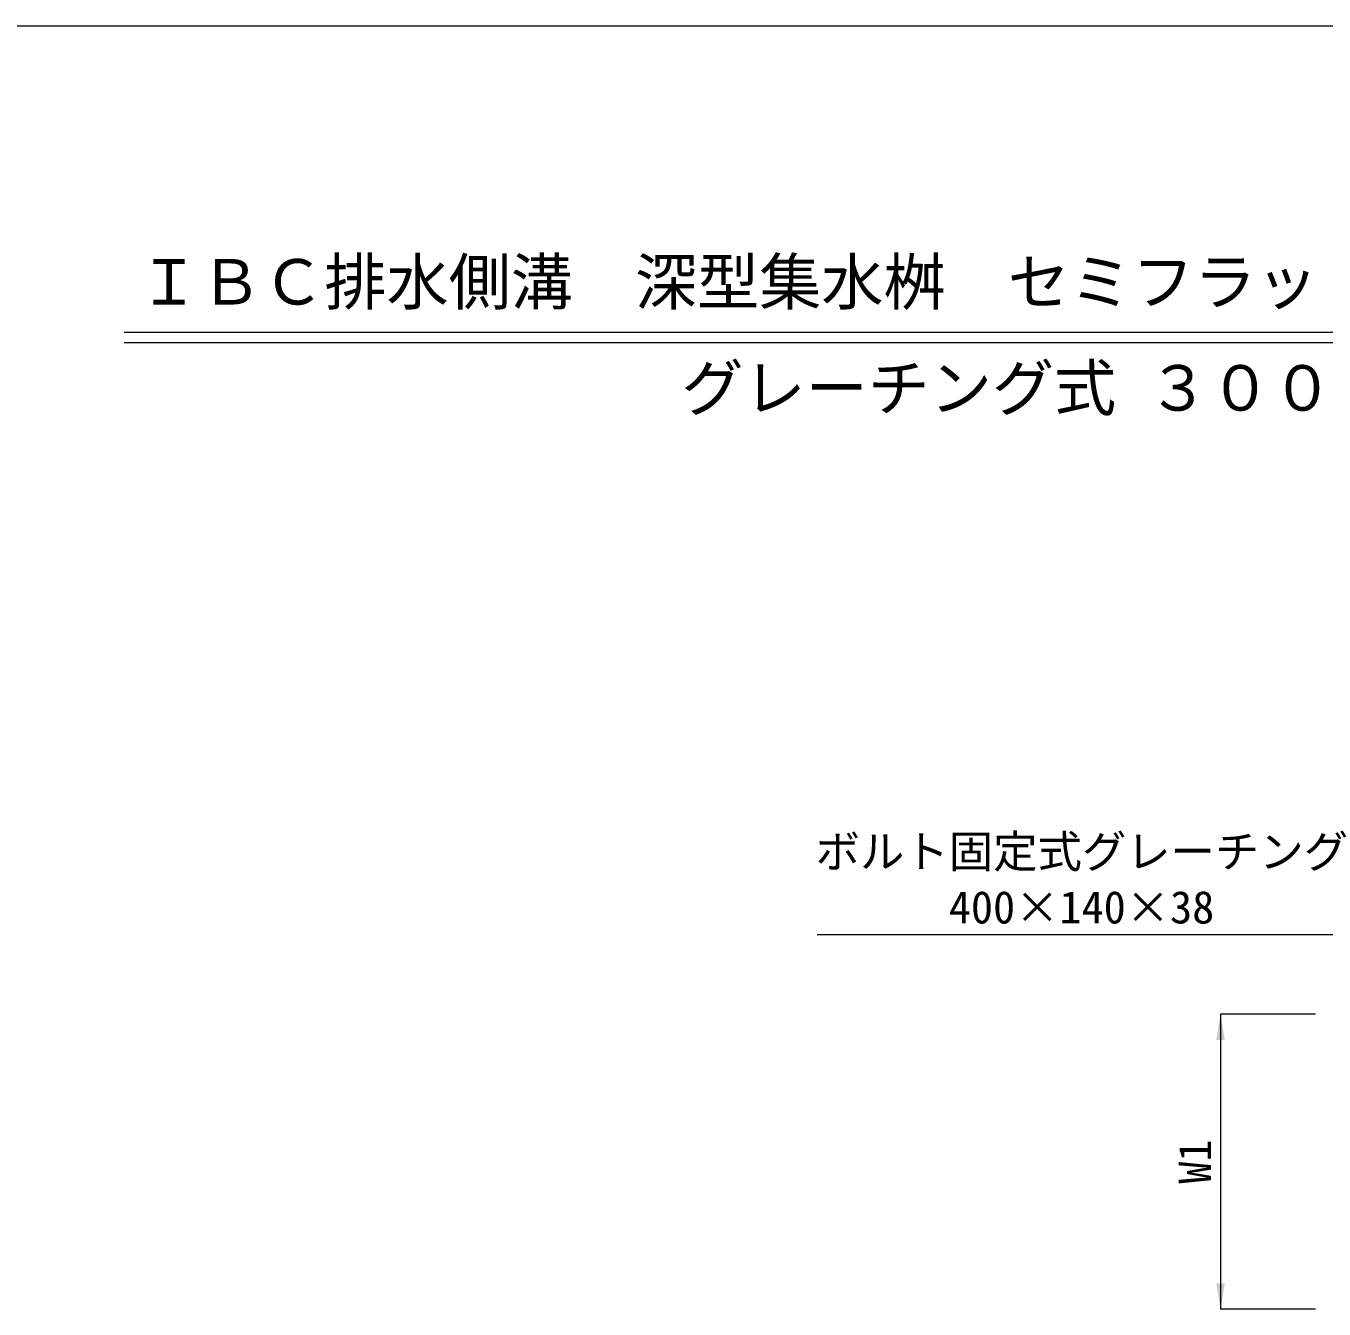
# Model space of a CAD drawing. Units: millimetres, scale not verified. Extents: x -44570 to -19804, y 69050 to 91573.
# Drawn here: x -42358 to -40464, y 80920 to 82791 of the extents above; entities that cross this region are included whole.
import ezdxf
from ezdxf.enums import TextEntityAlignment as Align

# ---------------------------------------------------------------- set-up
doc = ezdxf.new("R2010")
doc.units = ezdxf.units.MM
doc.header["$LTSCALE"] = 30
for name, color, linetype, lineweight in [('0_2', 7, 'Continuous', 20), ('寸法線', 7, 'Continuous', 9), ('枠', 5, 'Continuous', 5)]:
    doc.layers.add(name, color=color, linetype=linetype, lineweight=lineweight)
doc.styles.add('ＭＳ ゴシック', font='')
doc.styles.get('ＭＳ ゴシック').set_extended_font_data('MS Gothic')

# ---------------------------------------------------------------- blocks, each defined once
blk = doc.blocks.new('filled_arrow')
at = {"color": 0, "linetype": 'Continuous', "lineweight": -2}
blk.add_solid([(7.5, 1.25), (0, 0), (7.5, -1.25)], dxfattribs=at)

msp = doc.modelspace()

# ---------------------------------------------------------------- linework, layer by layer
at = {"layer": '0_2'}
for p, q in [((-42215.35, 82344.4), (-39519.09, 82344.4)), ((-42215.35, 82329.4), (-39519.04, 82329.4))]:
    msp.add_line(p, q, dxfattribs=at)
at = {"layer": '寸法線'}
for p, q in [((-40615.17, 81349.51), (-40615.17, 80919.51)), ((-40476.65, 81349.51), (-40615.17, 81349.51)), ((-40476.65, 80919.51), (-40615.17, 80919.51))]:
    msp.add_line(p, q, dxfattribs=at)
msp.add_lwpolyline([(-40152.65, 81224.01), (-40393.88, 81465.25), (-41203.72, 81465.25)], dxfattribs=at)
at = {"layer": '枠', "lineweight": 20}
msp.add_line((-43378.22, 82791.08), (-33378.22, 82791.08), dxfattribs=at)

# ---------------------------------------------------------------- block references
at = {"layer": '寸法線', "xscale": 5, "yscale": 5}
for p, rotation in [((-40615.17, 81349.51), 270), ((-40615.17, 80919.51), 90)]:
    msp.add_blockref('filled_arrow', p, dxfattribs=dict(at, rotation=rotation))

# ---------------------------------------------------------------- texts
at = {"layer": '0_2', "style": 'ＭＳ ゴシック'}
for s, p in [('ＩＢＣ排水側溝\u3000深型集水桝\u3000セミフラット 乗り入れⅡ型 H=20', (-40880.85, 82417.89)), ('グレーチング式 ３００型', (-40880.85, 82263.13))]:
    msp.add_text(s, height=66.46, dxfattribs=at).set_placement(p, align=Align.MIDDLE_CENTER)
at = {"layer": '寸法線', "style": 'ＭＳ ゴシック'}
for s, p in [('ボルト固定式グレーチング', (-41206.05, 81548.91)), ('400×140×38', (-41011.8, 81467.66))]:
    msp.add_text(s, height=47.47, dxfattribs=at).set_placement(p, align=Align.BOTTOM_LEFT)
msp.add_text('W1', height=47.47, rotation=90, dxfattribs=at).set_placement((-40652.67, 81134.51), align=Align.MIDDLE_CENTER)

doc.saveas('drawing.dxf')
